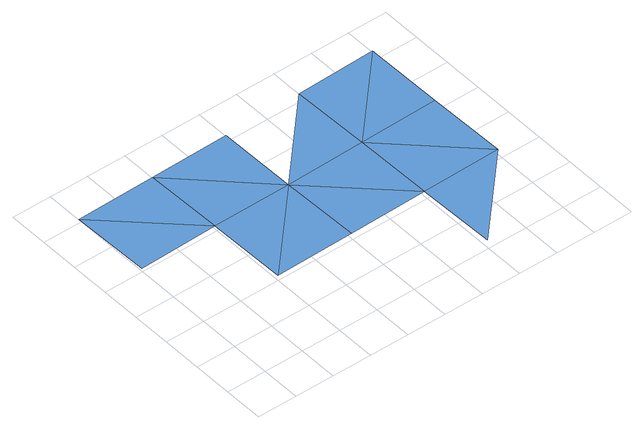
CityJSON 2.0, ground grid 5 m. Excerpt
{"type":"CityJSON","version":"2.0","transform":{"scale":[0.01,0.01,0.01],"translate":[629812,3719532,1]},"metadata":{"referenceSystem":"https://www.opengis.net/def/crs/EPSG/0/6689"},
"CityObjects":{
"waterbody1":{"type":"WaterBody","attributes":{"name":"福岡県津波浸水想定図","class":"1140","function":"2","WaterBodyTsunamiRiskAttribute.description":"1","WaterBodyTsunamiRiskAttribute.rank":"3"},"geometry":[{"type":"MultiSurface","lod":"1","boundaries":[[[0,1,2]],[[0,3,1]],[[4,0,5]],[[4,3,0]],[[5,6,4]],[[3,4,7]],[[4,6,8]],[[4,8,9]],[[8,10,11]]]}]},
"waterbody2":{"type":"WaterBody","attributes":{"name":"福岡県津波浸水想定図","class":"1140","function":"2","WaterBodyTsunamiRiskAttribute.description":"1","WaterBodyTsunamiRiskAttribute.rank":"2"},"geometry":[{"type":"MultiSurface","lod":"1","boundaries":[[[4,9,12]],[[9,8,11]],[[13,12,9]],[[9,11,14]],[[9,14,13]]]}]}
},
"vertices":[
[1024,2059,87],[5,3040,81],[24,2040,81],[1004,3059,81],[2024,2079,77],[1043,1060,82],[2043,1079,82],[2005,3078,87],[3043,1098,87],[3023,2098,87],[3062,98,94],[4043,1118,82],
[3004,3098,77],[4004,3117,92],[4023,2117,82]
]}
